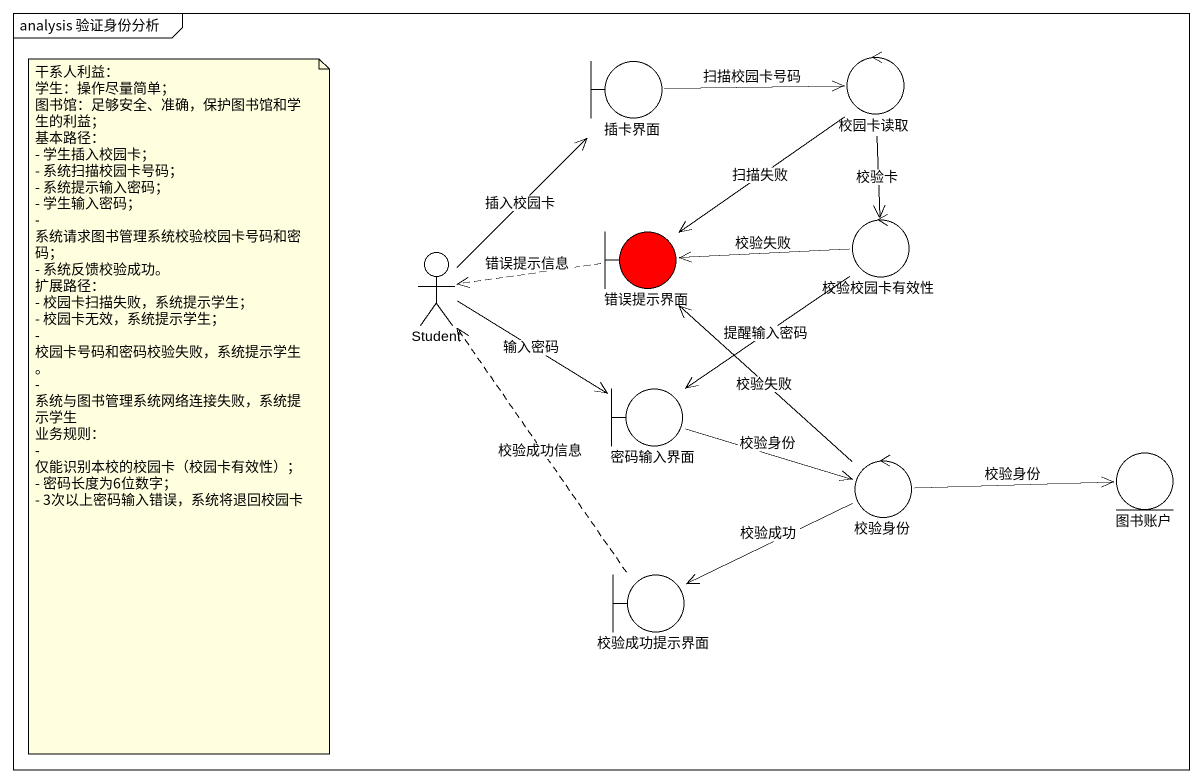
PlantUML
@startuml
mainframe analysis 验证身份分析
boundary 插卡界面
control 校园卡读取
boundary 错误提示界面 #FF0000
control 校验校园卡有效性
actor Student
boundary 密码输入界面
control 校验身份
entity 图书账户
boundary 校验成功提示界面
插卡界面 -right-> 校园卡读取 : 扫描校园卡号码
校园卡读取 --> 错误提示界面 : 扫描失败
校园卡读取 --> 校验校园卡有效性 : 校验卡
错误提示界面 .left.> Student : 错误提示信息
校验校园卡有效性 -left-> 错误提示界面 : 校验失败
校验校园卡有效性 --> 密码输入界面 : 提醒输入密码
Student -up-> 插卡界面 : 插入校园卡
Student -right-> 密码输入界面 : 输入密码
密码输入界面 -right-> 校验身份 : 校验身份
校验身份 -up-> 错误提示界面 : 校验失败
校验身份 -right-> 图书账户 : 校验身份
校验身份 -left-> 校验成功提示界面 : 校验成功
校验成功提示界面 .up.> Student : 校验成功信息
note as N1
  干系人利益：
  学生：操作尽量简单；
  图书馆：足够安全、准确，保护图书馆和学生的利益；
  基本路径：
  - 学生插入校园卡；
  - 系统扫描校园卡号码；
  - 系统提示输入密码；
  - 学生输入密码；
  - 系统请求图书管理系统校验校园卡号码和密码；
  - 系统反馈校验成功。
  扩展路径：
  - 校园卡扫描失败，系统提示学生；
  - 校园卡无效，系统提示学生；
  - 校园卡号码和密码校验失败，系统提示学生。
  - 系统与图书管理系统网络连接失败，系统提示学生
  业务规则：
  - 仅能识别本校的校园卡（校园卡有效性）；
  - 密码长度为6位数字；
  - 3次以上密码输入错误，系统将退回校园卡
end note
@enduml
